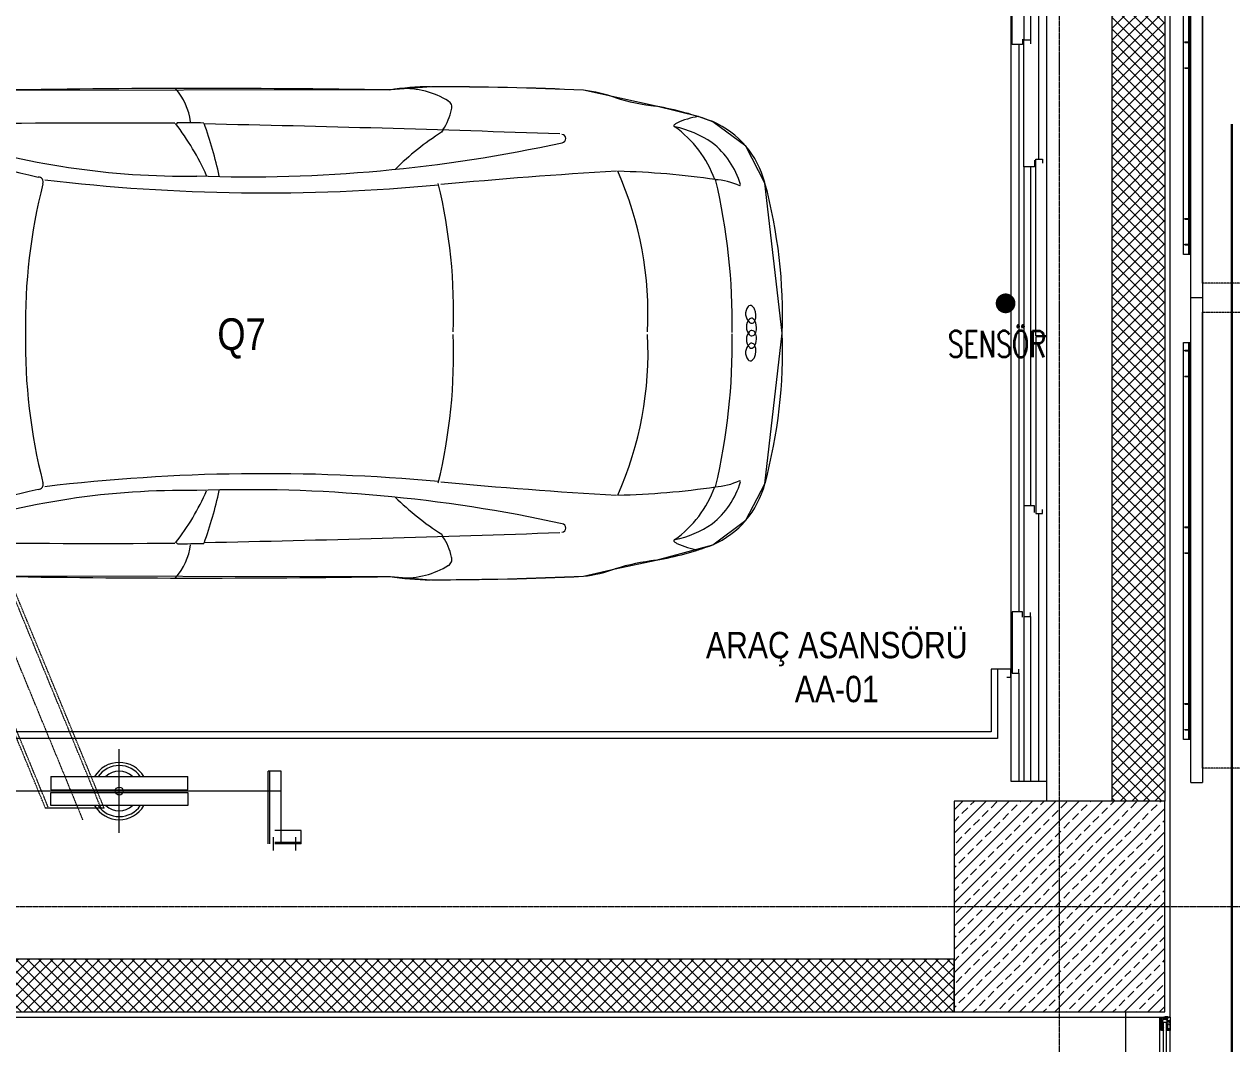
# Model space of a CAD drawing. Extents: x -1439 to 23780, y -1362 to 4476.
# Drawn here: x 1529.7 to 1987.9, y 1932.9 to 2319.7 of the extents above; entities that cross this region are included whole.
import ezdxf
from ezdxf.xclip import XClip

# ---------------------------------------------------------------- set-up
doc = ezdxf.new("R2010")
doc.units = 0
doc.header["$MEASUREMENT"] = 0
doc.header["$XCLIPFRAME"] = 0
for name, pattern in [('Audi$0$DASHDOT2', [0.5, 0.25, -0.125, 0, -0.125]), ('Audi$0$DOT2', [0.125, 0, -0.125]), ('Audi$0$HIDDEN', [0.375, 0.25, -0.125])]:
    doc.linetypes.add(name, pattern=pattern)
doc.layers.get('0').update_dxf_attribs({"color": 9, "lineweight": 9})
for name, color, linetype, lineweight in [('0 @ 1', 9, 'Continuous', 9), ('Audi$0$00', 8, 'Continuous', 9), ('Audi$0$01', 8, 'Continuous', 9), ('Audi$0$04', 8, 'Continuous', 9), ('Audi$0$05', 8, 'Continuous', 9), ('Audi$0$05V', 8, 'Continuous', 9), ('Audi$0$06D', 8, 'Continuous', 9), ('Audi$0$09W', 8, 'Continuous', 9), ('Audi$0$10', 8, 'Continuous', 9), ('Audi$0$14', 8, 'Continuous', 9), ('Audi$0$15', 8, 'Continuous', 9), ('Audi$0$20', 8, 'Audi$0$DOT2', 9), ('Audi$0$21', 8, 'Continuous', 9), ('Audi$0$24', 8, 'Audi$0$DASHDOT2', 9), ('Audi$0$35', 8, 'Continuous', 9), ('E-DATA BAGLATI UCU', 7, 'Continuous', 30), ('E-KABLO', 7, 'Continuous', 30), ('E-YAZI', 7, 'Continuous', 30)]:
    doc.layers.add(name, color=color, linetype=linetype, lineweight=lineweight)
doc.styles.add('Audi$0$MuuM_TEXT-STANDART', font='ARIALN.TTF')
doc.styles.add('E-YAZI', font='txttw.shx')
pattern_1 = [(225, (-604.72494, -2171.82614), (-0.0883883476, 0.0883883476), []), (135, (-604.72494, -2171.82614), (0.0883883476, 0.0883883476), [])]

# ---------------------------------------------------------------- blocks, each defined once
blk = doc.blocks.new('Audi$0$Group-321-1')
at = {"lineweight": 0}
for p, q in [((384783.0404, 69371.037), (384783.0455, 69371.0295)), ((384784.4115, 69370.3332), (384784.4025, 69370.333))]:
    blk.add_line(p, q, dxfattribs=at)
blk.add_lwpolyline([(384783.7337, 69368.6844), (384784.4562, 69370.087), (384784.5363, 69370.2162), (384784.6671, 69370.4777), (384784.7897, 69370.7386), (384784.8195, 69370.8587), (384784.8615, 69371.012), (384784.9078, 69371.2302), (384784.8821, 69371.3838), (384784.7923, 69371.511), (384784.3139, 69371.8312), (384783.7777, 69372.0326), (384783.6197, 69372.0318), (384783.48, 69371.9631), (384783.4374, 69371.9222), (384783.3299, 69371.7988), (384783.1493, 69371.5806), (384783.0089, 69371.3289), (384782.8745, 69371.074), (384782.8143, 69370.9298), (384782.099, 69369.5315)], dxfattribs=at)
for centre, radius, start, end in [((384783.7002, 69371.6914), 0.3498, 77.5866, 129.0276), ((384783.3657, 69370.1215), 1.955, 60.966, 77.834), ((384784.32, 69371.0452), 1.2443, 132.4655, 142.7244), ((384783.6803, 69371.6404), 0.3125, 79.0353, 114.6797), ((384783.7203, 69371.8273), 0.2984, 161.3049, 177.7436), ((384783.7432, 69371.5713), 0.4025, 118.72, 140.7848), ((384783.8912, 69371.7489), 0.2436, 127.2849, 150.4821), ((384783.7369, 69371.9408), 0.00701, 14.3074, 65.7877), ((384783.624, 69371.4545), 0.4181, 82.5082, 117.4781), ((384786.16, 69370.0997), 3.0479, 144.4513, 151.4415), ((384783.1339, 69369.6371), 2.3005, 61.7007, 76.2646), ((384783.5084, 69371.8411), 0.0862, 181.346, 189.6397), ((384783.4275, 69371.8281), 0.00442, 198.8504, 328.8627), ((384783.4781, 69370.0639), 1.955, 47.8221, 64.6901), ((384782.5383, 69372.3373), 0.9575, 316.2186, 325.7418), ((384784.1759, 69371.7659), 0.0116, 115.4859, 202.8384), ((384784.1827, 69371.7527), 0.0264, 86.2513, 116.6), ((384784.1802, 69371.7174), 0.0619, 44.0406, 86.0686), ((384784.2048, 69371.7798), 0.0437, 204.9366, 291.601), ((384784.219, 69371.7483), 0.0101, 111.9283, 196.7629), ((384784.245, 69371.7546), 0.0368, 193.5155, 249.2754), ((384784.2267, 69371.7313), 0.0287, 93.4709, 113.7003), ((384784.2157, 69371.751), 0.0129, 292.515, 43.913), ((384784.2218, 69371.692), 0.0681, 58.3409, 87.3083), ((384784.2513, 69371.7608), 0.045, 244.6107, 282.6822), ((384784.2665, 69371.7271), 0.0153, 157.3959, 204.4647), ((384784.264, 69371.7268), 0.0131, 105.2381, 152.0925), ((384784.2938, 69371.739), 0.045, 202.974, 241.0454), ((384784.2396, 69371.7211), 0.0339, 22.2897, 58.1662), ((384784.2575, 69371.7317), 0.0153, 281.1914, 328.2602), ((384784.2684, 69371.7064), 0.0339, 67.4899, 103.3665), ((384784.2588, 69371.7295), 0.0131, 333.5636, 20.4181), ((384784.2551, 69371.6749), 0.0681, 38.3479, 67.3152), ((384783.6081, 69371.2726), 0.5525, 133.0237, 146.1228), ((384784.2924, 69371.7303), 0.0368, 236.3807, 292.1406), ((384784.3065, 69371.7044), 0.0129, 81.7431, 193.1412), ((384784.3363, 69371.7123), 0.0437, 194.0551, 280.7195), ((384784.3025, 69371.7054), 0.0101, 288.8932, 13.7278), ((384784.2842, 69371.7018), 0.0287, 11.9558, 32.1852), ((384784.2999, 69371.6559), 0.0619, 39.5875, 81.6156), ((384784.3419, 69371.6807), 0.0116, 282.8177, 10.1702), ((384784.3272, 69371.6786), 0.0264, 9.0561, 39.4048), ((384783.2195, 69369.5931), 2.3005, 49.3915, 63.9554), ((384793.5272, 69365.622), 11.9668, 150.13727, 152.89723), ((384800.1056, 69364.1963), 18.1799, 156.13496, 158.24111), ((384783.405, 69370.2154), 1.343, 60.0174, 86.688), ((384784.5586, 69371.2508), 0.3498, 356.6286, 48.0695), ((384865.0479, 69325.7189), 93.6961, 150.803073, 151.627747), ((384777.8715, 69372.8535), 5.6052, 330.8944, 345.1644), ((384783.2749, 69371.4236), 0.0159, 339.0039, 150.3983), ((384784.4941, 69371.4395), 0.2436, 335.1741, 358.3712), ((384784.7399, 69371.4259), 0.00701, 59.8685, 111.3487), ((384784.5288, 69371.2049), 0.3125, 10.9765, 46.6208), ((384783.5314, 69370.1506), 1.343, 38.9682, 65.6387), ((384781.8315, 69372.3216), 3.0479, 334.2146, 341.2049), ((384784.4106, 69371.0507), 0.4181, 8.178, 43.1479), ((384784.436, 69371.2157), 0.4025, 344.8714, 6.9361), ((384783.6723, 69371.3777), 1.2443, 342.9317, 353.1906), ((384784.6574, 69371.3463), 0.2984, 307.9125, 324.3512), ((384783.1168, 69370.8333), 0.3186, 120.9729, 155.4756), ((384782.9706, 69371.0742), 0.0369, 91.8, 120.3439), ((384782.963, 69371.0791), 0.0326, 45.4864, 78.5544), ((384782.8486, 69370.9332), 0.2179, 28.7618, 50.9848), ((384784.8286, 69371.1089), 0.00442, 156.7934, 286.8057), ((384784.7921, 69371.1821), 0.0862, 296.0164, 304.3102), ((384783.7734, 69370.6126), 1.0105, 153.0695, 161.9186), ((384784.1506, 69371.1377), 1.1104, 185.593, 197.2706), ((384768.9056, 69380.2116), 18.1799, 327.41502, 329.52117), ((384785.7608, 69370.6832), 0.9575, 159.9143, 169.4376), ((384822.9409, 69349.5203), 45.4809, 151.91783, 153.89663), ((384776.6075, 69373.5829), 7.1236, 326.0794, 338.11644), ((384782.7341, 69368.9325), 2.0531, 60.6822, 76.5032), ((384784.272, 69370.9318), 0.5525, 339.5333, 352.6324), ((384788.9005, 69367.1922), 5.6052, 140.4918, 154.7617), ((384784.589, 69370.7491), 0.0159, 335.2578, 146.6522), ((384782.8801, 69368.8575), 2.0531, 49.1529, 64.974), ((384699.7855, 69410.5499), 93.6961, 334.028379, 334.853054), ((384773.8988, 69375.6976), 11.9668, 332.7589, 335.51885), ((384790.2301, 69366.5903), 7.1236, 147.53968, 159.57673), ((384783.8462, 69371.294), 1.1104, 288.3855, 300.0631), ((384784.4389, 69370.1168), 0.2179, 74.6714, 96.8944), ((384784.2014, 69370.2765), 0.3186, 330.1806, 4.6832), ((384784.4908, 69370.2948), 0.0326, 47.1018, 80.1697), ((384784.4824, 69370.2982), 0.0369, 5.3122, 33.8561), ((384782.4965, 69369.975), 0.2388, 70.6349, 104.3906), ((384825.273, 69347.607), 48.3027, 152.0551, 152.17195), ((384782.4028, 69368.6925), 1.5636, 74.9854, 82.5895), ((384783.6393, 69370.6814), 1.0105, 323.7375, 332.5866), ((384782.7293, 69369.2079), 0.9545, 86.6279, 100.516), ((384821.1879, 69350.0129), 43.565, 152.47687, 153.59071), ((384780.1046, 69371.4451), 2.9727, 314.8855, 333.6766), ((384782.5618, 69370.1533), 0.00585, 151.7805, 223.8989), ((384743.6698, 69390.211), 45.4809, 331.7595, 333.7383), ((384783.1066, 69369.0142), 0.9545, 25.1401, 39.0282), ((384782.8782, 69368.4484), 1.5636, 43.0666, 50.6707), ((384678.7517, 69458.2208), 136.4506, 319.252602, 319.492588), ((384782.5149, 69369.582), 0.0186, 41.3859, 155.3161), ((384783.958, 69371.212), 2.1585, 228.5422, 243.7224), ((384786.4545, 69368.1856), 2.9727, 151.9795, 170.7706), ((384740.7557, 69390.9906), 48.3027, 333.48418, 333.60103), ((384783.8657, 69369.2721), 0.2388, 21.2655, 55.0212), ((384745.0919, 69389.0738), 43.565, 332.06542, 333.17925), ((384783.9724, 69369.4292), 0.00585, 261.7572, 333.8756), ((384784.0189, 69371.1807), 2.1585, 241.9337, 257.114), ((384783.5356, 69369.0581), 0.0186, 330.34, 84.2703), ((384916.0429, 69336.4165), 136.4506, 166.163538, 166.403525)]:
    blk.add_arc(centre, radius, start, end, dxfattribs=at)
blk = doc.blocks.new('Audi$0$p-audi-furni')
at = {"layer": 'Audi$0$05', "lineweight": 0}
for p, q in [((0, 184), (4.5, 184)), ((0, 0), (0, 184)), ((4.5, 184), (4.5, 0)), ((4.5, 5.5), (4.5, 178.5)), ((-2.8, 166.99), (-0.3, 166.99)), ((-2.8, 16.34), (-2.8, 166.99)), ((-0.8, 164), (-0.8, 166.99)), ((-0.3, 164), (-0.3, 166.99)), ((-2.8, 163.8), (-2.8, 164)), ((-2.3, 163.8), (-2.3, 164)), ((-2.3, 164), (0, 164)), ((-2.3, 163.8), (0, 163.8)), ((-0.8, 154.2), (-0.8, 163.8)), ((-0.3, 154.2), (-0.3, 163.8)), ((-2.8, 154.2), (-2.8, 154)), ((-2.3, 154), (-2.3, 154.2)), ((-2.3, 154.2), (0, 154.2)), ((-2.3, 154), (0, 154)), ((-0.8, 97), (-0.8, 154)), ((-0.3, 97), (-0.3, 154)), ((-2.8, 96.8), (-2.8, 97)), ((-2.3, 96.8), (-2.3, 97)), ((-2.3, 97), (0, 97)), ((-2.3, 96.8), (0, 96.8)), ((-0.8, 87.2), (-0.8, 96.8)), ((-0.3, 87.2), (-0.3, 96.8)), ((-2.8, 87.2), (-2.8, 87)), ((-2.3, 87.2), (0, 87.2)), ((-2.3, 87), (-2.3, 87.2)), ((-2.3, 87), (0, 87)), ((-0.8, 30), (-0.8, 87)), ((-0.3, 30), (-0.3, 87)), ((-2.8, 29.8), (-2.8, 30)), ((-2.3, 29.8), (-2.3, 30)), ((-2.3, 30), (0, 30)), ((-2.3, 29.8), (0, 29.8)), ((-0.8, 20.2), (-0.8, 29.8)), ((-0.3, 20.2), (-0.3, 29.8)), ((-2.8, 20.2), (-2.8, 20)), ((-2.3, 20.2), (0, 20.2)), ((-2.3, 20), (-2.3, 20.2)), ((-2.3, 20), (0, 20)), ((-0.8, 16.34), (-0.8, 20)), ((-0.3, 16.34), (-0.3, 20)), ((-0.3, 16.34), (-2.8, 16.34)), ((0, 0), (4.5, 0)), ((0, 0), (4.5, 0)), ((0, -184), (0, 0)), ((4.5, 0), (4.5, -184)), ((4.5, -178.5), (4.5, -5.5)), ((-2.8, -17.01), (-0.3, -17.01)), ((-2.8, -167.66), (-2.8, -17.01)), ((-0.8, -20), (-0.8, -17.01)), ((-0.3, -20), (-0.3, -17.01)), ((-2.8, -20.2), (-2.8, -20)), ((-2.3, -20.2), (-2.3, -20)), ((-2.3, -20), (0, -20)), ((-2.3, -20.2), (0, -20.2)), ((-0.8, -29.8), (-0.8, -20.2)), ((-0.3, -29.8), (-0.3, -20.2)), ((-2.8, -29.8), (-2.8, -30)), ((-2.3, -30), (-2.3, -29.8)), ((-2.3, -29.8), (0, -29.8)), ((-2.3, -30), (0, -30)), ((-0.8, -87), (-0.8, -30)), ((-0.3, -87), (-0.3, -30)), ((-2.8, -87.2), (-2.8, -87)), ((-2.3, -87.2), (-2.3, -87)), ((-2.3, -87), (0, -87)), ((-2.3, -87.2), (0, -87.2)), ((-0.8, -96.8), (-0.8, -87.2)), ((-0.3, -96.8), (-0.3, -87.2)), ((-2.8, -96.8), (-2.8, -97)), ((-2.3, -96.8), (0, -96.8)), ((-2.3, -97), (-2.3, -96.8)), ((-2.3, -97), (0, -97)), ((-0.8, -154), (-0.8, -97)), ((-0.3, -154), (-0.3, -97)), ((-2.8, -154.2), (-2.8, -154)), ((-2.3, -154.2), (-2.3, -154)), ((-2.3, -154), (0, -154)), ((-2.3, -154.2), (0, -154.2)), ((-0.8, -163.8), (-0.8, -154.2)), ((-0.3, -163.8), (-0.3, -154.2)), ((-2.8, -163.8), (-2.8, -164)), ((-2.3, -163.8), (0, -163.8)), ((-2.3, -164), (-2.3, -163.8)), ((-2.3, -164), (0, -164)), ((-0.8, -167.66), (-0.8, -164)), ((-0.3, -167.66), (-0.3, -164)), ((-0.3, -167.66), (-2.8, -167.66)), ((0, -184), (4.5, -184))]:
    blk.add_line(p, q, dxfattribs=at)
at = {"layer": 'Audi$0$20', "color": 2, "lineweight": 0}
for p, q in [((4.5, 178.5), (42.5, 178.5)), ((42.5, 178.5), (42.5, 5.5)), ((42.5, 5.5), (4.5, 5.5)), ((4.5, -5.5), (42.5, -5.5)), ((42.5, -5.5), (42.5, -178.5)), ((42.5, -178.5), (4.5, -178.5))]:
    blk.add_line(p, q, dxfattribs=at)
blk = doc.blocks.new('Audi$0$p-kolon_80x80')
at = {"layer": 'Audi$0$09W'}
h = blk.add_hatch(dxfattribs=at)
h.set_pattern_fill('ANSI33', color=256, scale=25, style=0)
h.set_pattern_definition([(45, (-1222.5, -385), (-4.419417, 4.419417), []), (45, (-1218.0806, -385), (-4.419417, 4.419417), [3.125, -1.5625])])
h.paths.add_polyline_path([(-40, -40), (40, -40), (40, 40), (-40, 40)])
blk.add_lwpolyline([(-40, -40), (40, -40), (40, 40), (-40, 40)], close=True)
blk = doc.blocks.new('Audi$0$P-AKS_AUDI')
at = {"layer": 'Audi$0$24'}
for points in [[(-2800, -2590), (-2800, 1250)], [(-3840, -800), (360, -800)]]:
    blk.add_lwpolyline(points, dxfattribs=at)
blk = doc.blocks.new('Audi$0$p-arac asansoru')
for p, q in [((33.7, -139.5), (33.7, 510.5)), ((36.2, -137), (36.2, 508)), ((13.7, 132.25), (13.7, 265.25)), ((7.24, 199.45), (7.27, 221.75)), ((8.2, 167.75), (8.2, 219.75)), ((8.2, 219.75), (13.2, 219.75)), ((13.2, 219.75), (13.2, 167.75)), ((19.2, 219.75), (14.2, 219.75)), ((14.2, 219.75), (14.2, 167.75)), ((19.2, 219.75), (19.2, 167.75)), ((-2.15, 193.75), (29.55, 193.75)), ((13.2, 167.75), (8.2, 167.75)), ((14.2, 167.75), (19.2, 167.75)), ((-8.8, 135.25), (-3.8, 135.25)), ((-6.3, 137.25), (21.2, 137.25)), ((-6.3, 137.25), (-1.3, 137.25)), ((-6.3, 136.65), (21.2, 136.65)), ((-6.3, 124.75), (-6.3, 134.75)), ((-5.8, 124.75), (-5.8, 134.75)), ((-1.3, 124.75), (-1.3, 134.75)), ((21.2, 132.25), (21.2, 137.25)), ((-6.3, 132.25), (21.2, 132.25)), ((-8.8, 126.75), (-3.8, 126.75)), ((-6.3, 124.75), (-1.3, 124.75)), ((59.9, -137), (36.2, -137)), ((59.9, -139.5), (59.9, -137)), ((59.9, -139.5), (33.7, -139.5)), ((17.4, -144.5), (17.4, -158)), ((354.9, -144.5), (17.4, -144.5)), ((58.4, -147.5), (17.4, -147.5)), ((79.9, -149.5), (17.4, -149.5)), ((296.9, -147.5), (81.7, -147.5)), ((250.5, -149.5), (121.9, -149.5)), ((354.9, -149.5), (298.7, -149.5)), ((79.9, -152), (17.4, -152)), ((119.05, -155), (17.4, -155)), ((250.5, -152), (121.9, -152)), ((354.9, -155), (253.35, -155)), ((354.9, -152), (298.7, -152))]:
    blk.add_line(p, q)
for points in [[(56.9, -143), (56.9, -144.5), (59.9, -144.5), (59.9, -139.5)], [(79.7, -149), (81.7, -149), (81.7, -145), (58.4, -145), (58.4, -147.5), (59.9, -147.5)], [(298.9, -149), (296.9, -149), (296.9, -145), (313.9, -145), (313.9, -147.5), (312.4, -147.5)], [(119.4, -153.5), (121.9, -153.5), (121.9, -149.5), (79.9, -149.5), (79.9, -152), (81.4, -152)], [(253, -153.5), (250.5, -153.5), (250.5, -149.5), (298.7, -149.5), (298.7, -152), (297.2, -152)], [(184.55, -158), (186.05, -158), (186.05, -154), (119.05, -154), (119.05, -156.5), (120.55, -156.5)], [(187.85, -158), (186.35, -158), (186.35, -154), (253.35, -154), (253.35, -156.5), (251.85, -156.5)]]:
    blk.add_lwpolyline(points)
blk.add_circle((13.7, 193.75), 1.5)
for radius, start, end in [(10.85, 120.4584, 239.5416), (9.7, 124.542, 235.458), (10.85, 300.4584, 59.5416), (9.7, 304.542, 55.458), (7.5, 137.1666, 222.8334), (7.5, 317.1666, 42.8334)]:
    blk.add_arc((13.7, 193.75), radius, start, end)
at = {"layer": 'Audi$0$20'}
for p, q in [((7.27, 221.75), (367.15, 370.03)), ((7.7, 220.74), (367.15, 368.84)), ((2.83, 207.54), (367.15, 357.64)), ((7.24, 200.65), (366.72, 348.76)), ((7.27, 199.46), (367.15, 347.74))]:
    blk.add_line(p, q, dxfattribs=at)
blk = doc.blocks.new('Audi$0$p-strahle-alüminyumdoğramaprofili')
at = {"layer": 'Audi$0$10'}
h = blk.add_hatch(dxfattribs=at)
h.set_pattern_fill('NET', color=256, angle=315, style=0)
h.set_pattern_definition(pattern_1)
h.paths.add_polyline_path([(-4.62, 2.65), (-4.68, 2.65), (-4.72, 2.75), (-4.72, 2.8), (-4.69, 2.8), (-4.69, 2.92), (-4.98, 2.92), (-4.98, 2.8), (-4.95, 2.8), (-4.99, 2.65), (-5.08, 2.66), (-5.25, 2.28), (-5.14, 2.28), (-5.14, 2.33), (-4.98, 2.52, 0.2599), (-4.9, 2.28), (-4.66, 2.28, 0.382682)])
h.paths.add_polyline_path([(-4.86, 2.52), (-4.67, 2.52, -2.16717)], flags=16)
h = blk.add_hatch(dxfattribs=at)
h.set_pattern_fill('NET', color=256, angle=315, style=0)
h.set_pattern_definition(pattern_1)
h.paths.add_polyline_path([(-4.62, 0.88), (-4.68, 0.88), (-4.72, 0.77), (-4.72, 0.73), (-4.69, 0.73), (-4.69, 0.6), (-4.98, 0.6), (-4.98, 0.73), (-4.95, 0.73), (-4.99, 0.88), (-5.08, 0.87), (-5.25, 1.24), (-5.14, 1.24), (-5.14, 1.2), (-4.98, 1.01, -0.2599), (-4.9, 1.24), (-4.66, 1.24, -0.382682)])
h.paths.add_polyline_path([(-4.86, 1), (-4.67, 1, 2.16717)], flags=16)
h = blk.add_hatch(dxfattribs=at)
h.set_pattern_fill('NET', color=256, angle=315, style=0)
h.set_pattern_definition([(225, (-608.45214, -2173.53612), (-0.0883883476, 0.0883883476), []), (135, (-608.45214, -2173.53612), (0.0883883476, 0.0883883476), [])])
h.paths.add_polyline_path([(-3.45, 2.28), (-3.45, 2.57), (-4.49, 2.57), (-4.49, 2.28)])
h = blk.add_hatch(dxfattribs=at)
h.set_pattern_fill('NET', color=256, angle=315, style=0)
h.set_pattern_definition([(225, (-608.45214, -2180.04526), (-0.0883883476, 0.0883883476), []), (135, (-608.45214, -2180.04526), (0.0883883476, 0.0883883476), [])])
h.paths.add_polyline_path([(-3.45, 0.93), (-3.45, 1.24), (-4.49, 1.24), (-4.49, 0.93)])
h = blk.add_hatch(dxfattribs=at)
h.set_pattern_fill('NET', color=256, angle=315, style=0)
h.set_pattern_definition([(225, (-629.50454, -2177.58922), (-0.0883883476, 0.0883883476), []), (135, (-629.50454, -2177.58922), (0.0883883476, 0.0883883476), [])])
h.paths.add_polyline_path([(0, 0.68), (0, 1.75), (-0.18, 1.75), (-0.18, 0.68)])
for points in [[(-5.08, 2.66), (-5.25, 2.28)], [(-5.09, 0.88), (-5.25, 1.24)], [(-4.98, 2.52), (-5.14, 2.33), (-5.14, 2.28)], [(-4.98, 1.01), (-5.14, 1.2), (-5.14, 1.24)], [(-4.92, 3.6), (-4.92, 3.16), (-4.61, 3.16), (-4.61, 2.87), (-4.52, 2.87), (-4.62, 2.65), (-4.68, 2.65), (-4.72, 2.75), (-4.72, 2.8), (-4.69, 2.8), (-4.69, 3.05), (-4.98, 3.05), (-4.98, 2.8), (-4.95, 2.8), (-4.99, 2.65), (-5.08, 2.66), (-5.07, 3.76), (-0.11, 3.76)], [(-4.69, 2.92), (-4.98, 2.92)], [(-4.71, 0.6), (-4.98, 0.6)], [(-2.83, 0.2), (-2.67, 0.2), (-2.67, -0.04), (-4.87, -0.04), (-4.87, 0.19), (-4.57, 0.19), (-4.57, 0.73), (-2.67, 0.73)], [(-4.52, 2.87), (-4.49, 2.87), (-4.49, 2.26)], [(-4.49, 0.93), (-4.49, 0.93), (-4.49, 1.26)], [(-3.45, 2.26), (-3.45, 2.57)], [(-3.45, 1.26), (-3.45, 0.93)], [(-2.08, 0.93), (-2.08, 2.57)], [(-0.18, 0.68), (0, 0.68), (0, 1.75)], [(-0.18, 1.75), (0, 1.75)]]:
    blk.add_lwpolyline(points, dxfattribs=at)
for points in [[(-0.18, 2.74), (-0.18, 2.21), (0, 2.21), (0, 2.08), (-0.18, 2.08), (-0.18, 0.43), (0, 0.43), (0, 0), (-0.12, 0), (-0.12, -0.24), (-5.09, -0.24), (-5.09, 0.88), (-4.98, 0.88), (-4.94, 0.7), (-4.99, 0.7), (-4.99, 0.33), (-4.71, 0.33), (-4.71, 0.88), (-4.56, 0.88), (-4.52, 0.93), (-1.28, 0.93), (-1.2, 1.22), (-0.9, 1.22), (-0.9, 0.62), (-0.58, 0.62), (-0.58, 2.74)], [(-2.03, 0.78), (-1.35, 0.78), (-1.35, 0.08), (-1.28, 0.04), (-1.28, -0.04), (-2.09, -0.04), (-2.09, 0.1), (-2.03, 0.15)]]:
    blk.add_lwpolyline(points, close=True, dxfattribs=at)
for points in [[(-0.57, 3.26), (-0.57, 3.62), (-4.89, 3.62), (-4.89, 3.65, 0.561743), (-4.97, 3.66, 0.595966), (-4.92, 3.6, -2.204878)], [(-4.67, 2.52), (-4.86, 2.52, 1)], [(-4.67, 1), (-4.86, 1, -1)], [(-4.61, 2.87), (-4.49, 3.45, -0.833203), (-4.18, 3.44, -0.447088)], [(-4.49, 2.57), (-1.23, 2.57, -0.414214), (-0.9, 2.25), (-0.9, 1.22)], [(-4.18, 3.44), (-4.18, 2.99, 0.414214), (-4.07, 2.89), (-0.82, 2.89), (-0.82, 3.62)], [(-2.67, 0.73), (-2.67, 0.32), (-2.83, 0.32, 1), (-2.83, 0.2, -1)], [(-0.11, 3.76), (-0.11, 3.62), (-0.45, 3.62), (-0.45, 3.14, -1), (-0.66, 3.14)], [(-0.66, 3.14, -0.305404), (-0.57, 3.26, -5.773092)]]:
    blk.add_lwpolyline(points, format="xyb", dxfattribs=at)
for centre, radius, start, end in [((-4.73, 2.47), 0.253, 168.6676, 234.1258), ((-4.73, 1.06), 0.253, 125.8742, 191.3324), ((-4.77, 2.44), 0.125, 139.5402, 40.4598), ((-4.77, 1.08), 0.125, 319.5402, 220.4598), ((-4.84, 2.48), 0.273, 305.9738, 36.4289), ((-4.84, 1.04), 0.273, 323.5711, 54.0262)]:
    blk.add_arc(centre, radius, start, end, dxfattribs=at)
blk = doc.blocks.new('*U520')
at = {"layer": 'Audi$0$06D'}
for points in [[(4.95, 4), (188.05, 4)], [(4.95, 0), (188.04, 0)]]:
    blk.add_lwpolyline(points, dxfattribs=at)
at = {"layer": 'Audi$0$15'}
for points in [[(1.96, 2.5), (191.04, 2.5)], [(191.04, 1.5), (1.96, 1.5)]]:
    blk.add_lwpolyline(points, dxfattribs=at)
at = {"layer": '0 @ 1', "linetype": 'Continuous', "xscale": -1}
blk.add_blockref('Audi$0$p-strahle-alüminyumdoğramaprofili', (-0.12, 0.24), dxfattribs=at)
at = {"layer": '0 @ 1', "linetype": 'Continuous'}
blk.add_blockref('Audi$0$p-strahle-alüminyumdoğramaprofili', (193.12, 0.24), dxfattribs=at)
blk = doc.blocks.new('Audi$0$p-zemin kat')
at = {"layer": 'Audi$0$09W'}
h = blk.add_hatch(dxfattribs=at)
h.set_pattern_fill('ANSI37', color=256, scale=25, style=0)
h.paths.add_polyline_path([(1942.5, 2390), (1962.5, 2390), (1962.5, 2025), (1942.5, 2025)])
h = blk.add_hatch(dxfattribs=at)
h.set_pattern_fill('ANSI37', color=256, scale=25, style=0)
h.paths.add_polyline_path([(1262.5, 1945), (1882.5, 1945), (1882.5, 1965), (1262.5, 1965)])
at = {"layer": 'Audi$0$00'}
for points in [[(1942.5, 2390), (1962.5, 2390), (1962.5, 2025), (1942.5, 2025)], [(1262.5, 1945), (1882.5, 1945), (1882.5, 1965), (1262.5, 1965)]]:
    blk.add_lwpolyline(points, close=True, dxfattribs=at)
at = {"layer": 'Audi$0$06D'}
blk.add_lwpolyline([(1917.5, 2390), (1917.5, 2025)], dxfattribs=at)
at = {"layer": 'Audi$0$14'}
blk.add_lwpolyline([(1182.5, 1943), (1964.5, 1943), (1964.5, 2480), (1962.5, 2480)], dxfattribs=at)
at = {"layer": 'Audi$0$20', "linetype": 'Audi$0$HIDDEN', "lineweight": 0}
blk.add_lwpolyline([(1947.5, 1845), (1182.5, 1845), (1182.5, 1945), (1947.5, 1945)], close=True, dxfattribs=at)
blk.add_arc((4088.57, -323.37), 2647.53, 80.45701, 156.55486, dxfattribs=at)
at = {"linetype": 'Continuous', "rotation": 90}
blk.add_blockref('*U520', (1964.5, 1750), dxfattribs=at)
at = {"layer": 'Audi$0$01'}
blk.add_blockref('Audi$0$p-kolon_80x80', (1922.5, 1985), dxfattribs=at)
at = {"layer": 'Audi$0$05V'}
ref = blk.add_blockref('Audi$0$p-arac asansoru', (1759.5, 2015.1), dxfattribs=dict(at, rotation=90))
XClip(ref).set_block_clipping_path([(-72.1000000362, -157.9999999557), (374.9000042902, 575.0000000443)])
at = {"layer": 'Audi$0$24'}
blk.add_blockref('Audi$0$P-AKS_AUDI', (4722.5, 2785), dxfattribs=at)
at = {"layer": 'Audi$0$21', "insert": (1837.98, 2075.78), "char_height": 10, "attachment_point": 5, "style": 'Audi$0$MuuM_TEXT-STANDART'}
blk.add_mtext_dynamic_manual_height_columns('ARAÇ ASANSÖRÜ\\PAA-01', width=388.5584, gutter_width=156.51, heights=[0], dxfattribs=at)

msp = doc.modelspace()

# ---------------------------------------------------------------- linework, layer by layer
at = {"layer": 'Audi$0$20', "linetype": 'Audi$0$HIDDEN', "lineweight": 0}
msp.add_lwpolyline([(1754.32, 730, -0.342283), (4527.5, 2199.66, -0.342283)], format="xyb", dxfattribs=at)
at = {"layer": 'Audi$0$35'}
msp.add_arc((4088.57, -323.37), 2401.58, 85.46185, 153.71717, dxfattribs=at)
at = {"layer": 'E-DATA BAGLATI UCU', "color": 4, "const_width": 3.75}
msp.add_lwpolyline([(1903.91, 2213.81, -1), (1900.16, 2213.81, -1)], format="xyb", close=True, dxfattribs=at)
at = {"layer": 'E-KABLO', "color": 6}
msp.add_line((1987.87, 2281.72), (1987.87, 1615.75), dxfattribs=at)

# ---------------------------------------------------------------- block references
msp.add_blockref('Audi$0$p-audi-furni', (1972.3, 2216))
at = {"layer": 'Audi$0$04', "xscale": 99.99999999999999, "yscale": 99.99999999999999, "zscale": 99.99999999999999, "rotation": 297.1763778173342}
msp.add_blockref('Audi$0$Group-321-1', (-23743833.71, 31064370), dxfattribs=at)
at = {"layer": 'Audi$0$10'}
msp.add_blockref('Audi$0$p-zemin kat', (0, 0), dxfattribs=at)

# ---------------------------------------------------------------- texts
at = {"layer": 'Audi$0$21', "insert": (1612.16, 2200.47), "char_height": 12, "attachment_point": 5, "style": 'Audi$0$MuuM_TEXT-STANDART'}
msp.add_mtext_dynamic_manual_height_columns('Q7', width=388.5584, gutter_width=156.51, heights=[0], dxfattribs=at)
at = {"layer": 'E-YAZI', "color": 3, "style": 'E-YAZI', "width": 0.7}
msp.add_text('SENSÖR', height=10, dxfattribs=at).set_placement((1880.12, 2193.39))

doc.saveas('drawing.dxf')
